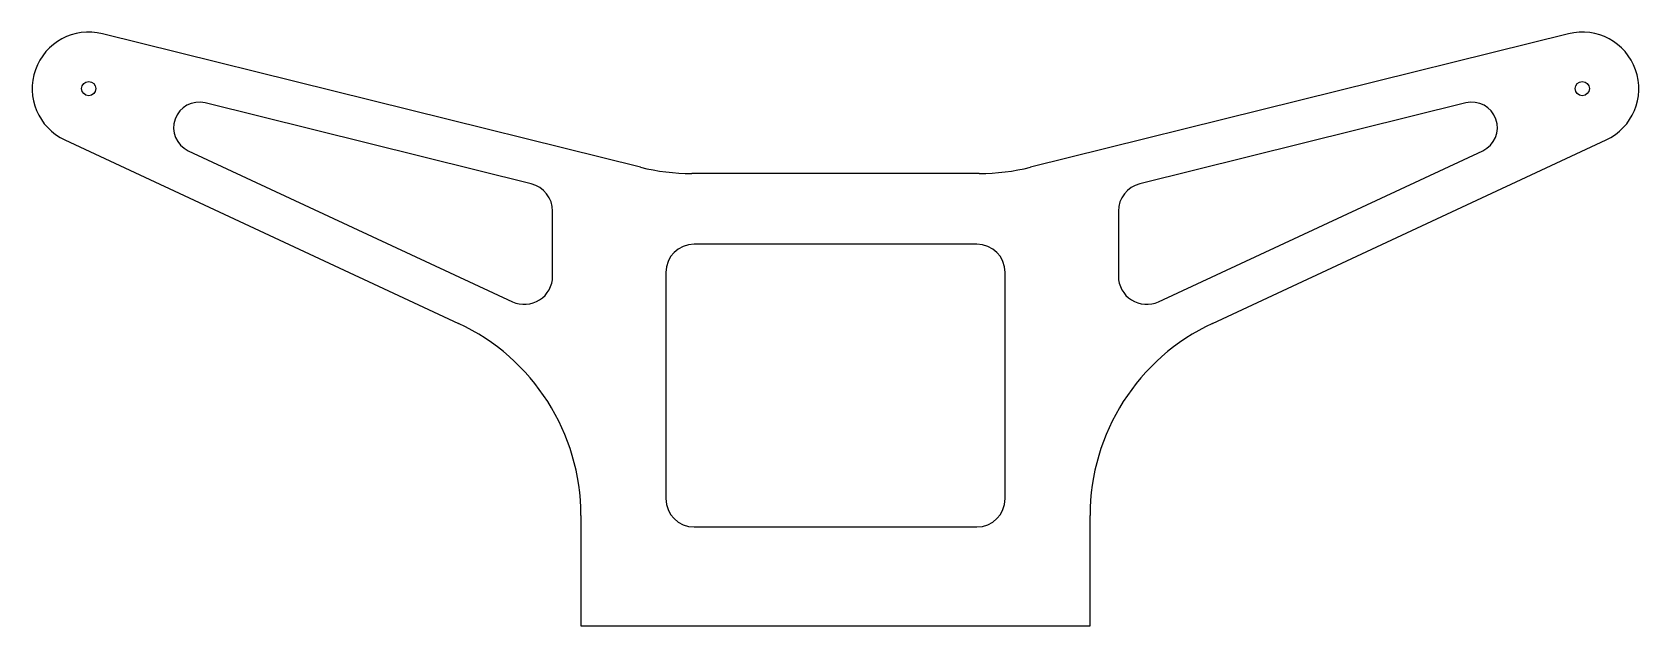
# Model space of a CAD drawing. Extents: x -2.24 to 2.24, y 0 to 1.65.
import ezdxf

# ---------------------------------------------------------------- set-up
doc = ezdxf.new("R2010")
doc.units = 0
doc.layers.get('0').update_dxf_attribs({"linetype": 'CONTINUOUS'})

msp = doc.modelspace()

# ---------------------------------------------------------------- linework, layer by layer
at = {"color": 7, "linetype": 'CONTINUOUS'}
for p, q in [((-0.5425, 1.2772), (-2.0408, 1.6489)), ((2.0408, 1.6489), (0.5425, 1.2772)), ((-0.8472, 1.2311), (-1.7546, 1.4562)), ((1.7546, 1.4562), (0.8472, 1.2311)), ((-2.1453, 1.3533), (-1.0496, 0.8424)), ((1.0496, 0.8424), (2.1453, 1.3533)), ((-1.8016, 1.3234), (-0.8994, 0.9027)), ((0.8994, 0.9027), (1.8016, 1.3234)), ((0.4003, 1.2598), (-0.4003, 1.2598)), ((-0.7874, 0.9741), (-0.7874, 1.1547)), ((0.7874, 1.1547), (0.7874, 0.9741)), ((0.3937, 1.063), (-0.3937, 1.063)), ((-0.4724, 0.9843), (-0.4724, 0.3543)), ((0.4724, 0.3543), (0.4724, 0.9843)), ((-0.7087, 0.3072), (-0.7087, 0)), ((-0.3937, 0.2756), (0.3937, 0.2756)), ((0.7087, 0), (0.7087, 0.3072)), ((-0.7087, 0), (0.7087, 0))]:
    msp.add_line(p, q, dxfattribs=at)
for centre in [(-2.0787, 1.4961), (2.0787, 1.4961)]:
    msp.add_circle(centre, 0.0197, dxfattribs=at)
for centre, radius, start, end in [((-2.0787, 1.4961), 0.1575, 76.0679, 245), ((2.0787, 1.4961), 0.1575, 295, 103.9321), ((-1.7717, 1.3875), 0.0708, 76.0679, 245), ((1.7717, 1.3875), 0.0708, 295, 103.9321), ((-0.4003, 1.8504), 0.5906, 256.0679, 270), ((0.4003, 1.8504), 0.5906, 270, 283.9321), ((-0.8661, 1.1547), 0.0787, 0, 76.0679), ((0.8661, 1.1547), 0.0787, 103.9321, 180), ((-0.3937, 0.9843), 0.0787, 90, 180), ((0.3937, 0.9843), 0.0787, 0, 90), ((-0.8661, 0.9741), 0.0787, 245, 0), ((0.8661, 0.9741), 0.0787, 180, 295), ((-1.2992, 0.3072), 0.5906, 0, 65), ((1.2992, 0.3072), 0.5906, 115, 180), ((-0.3937, 0.3543), 0.0787, 180, 270), ((0.3937, 0.3543), 0.0787, 270, 0)]:
    msp.add_arc(centre, radius, start, end, dxfattribs=at)

doc.saveas('drawing.dxf')
